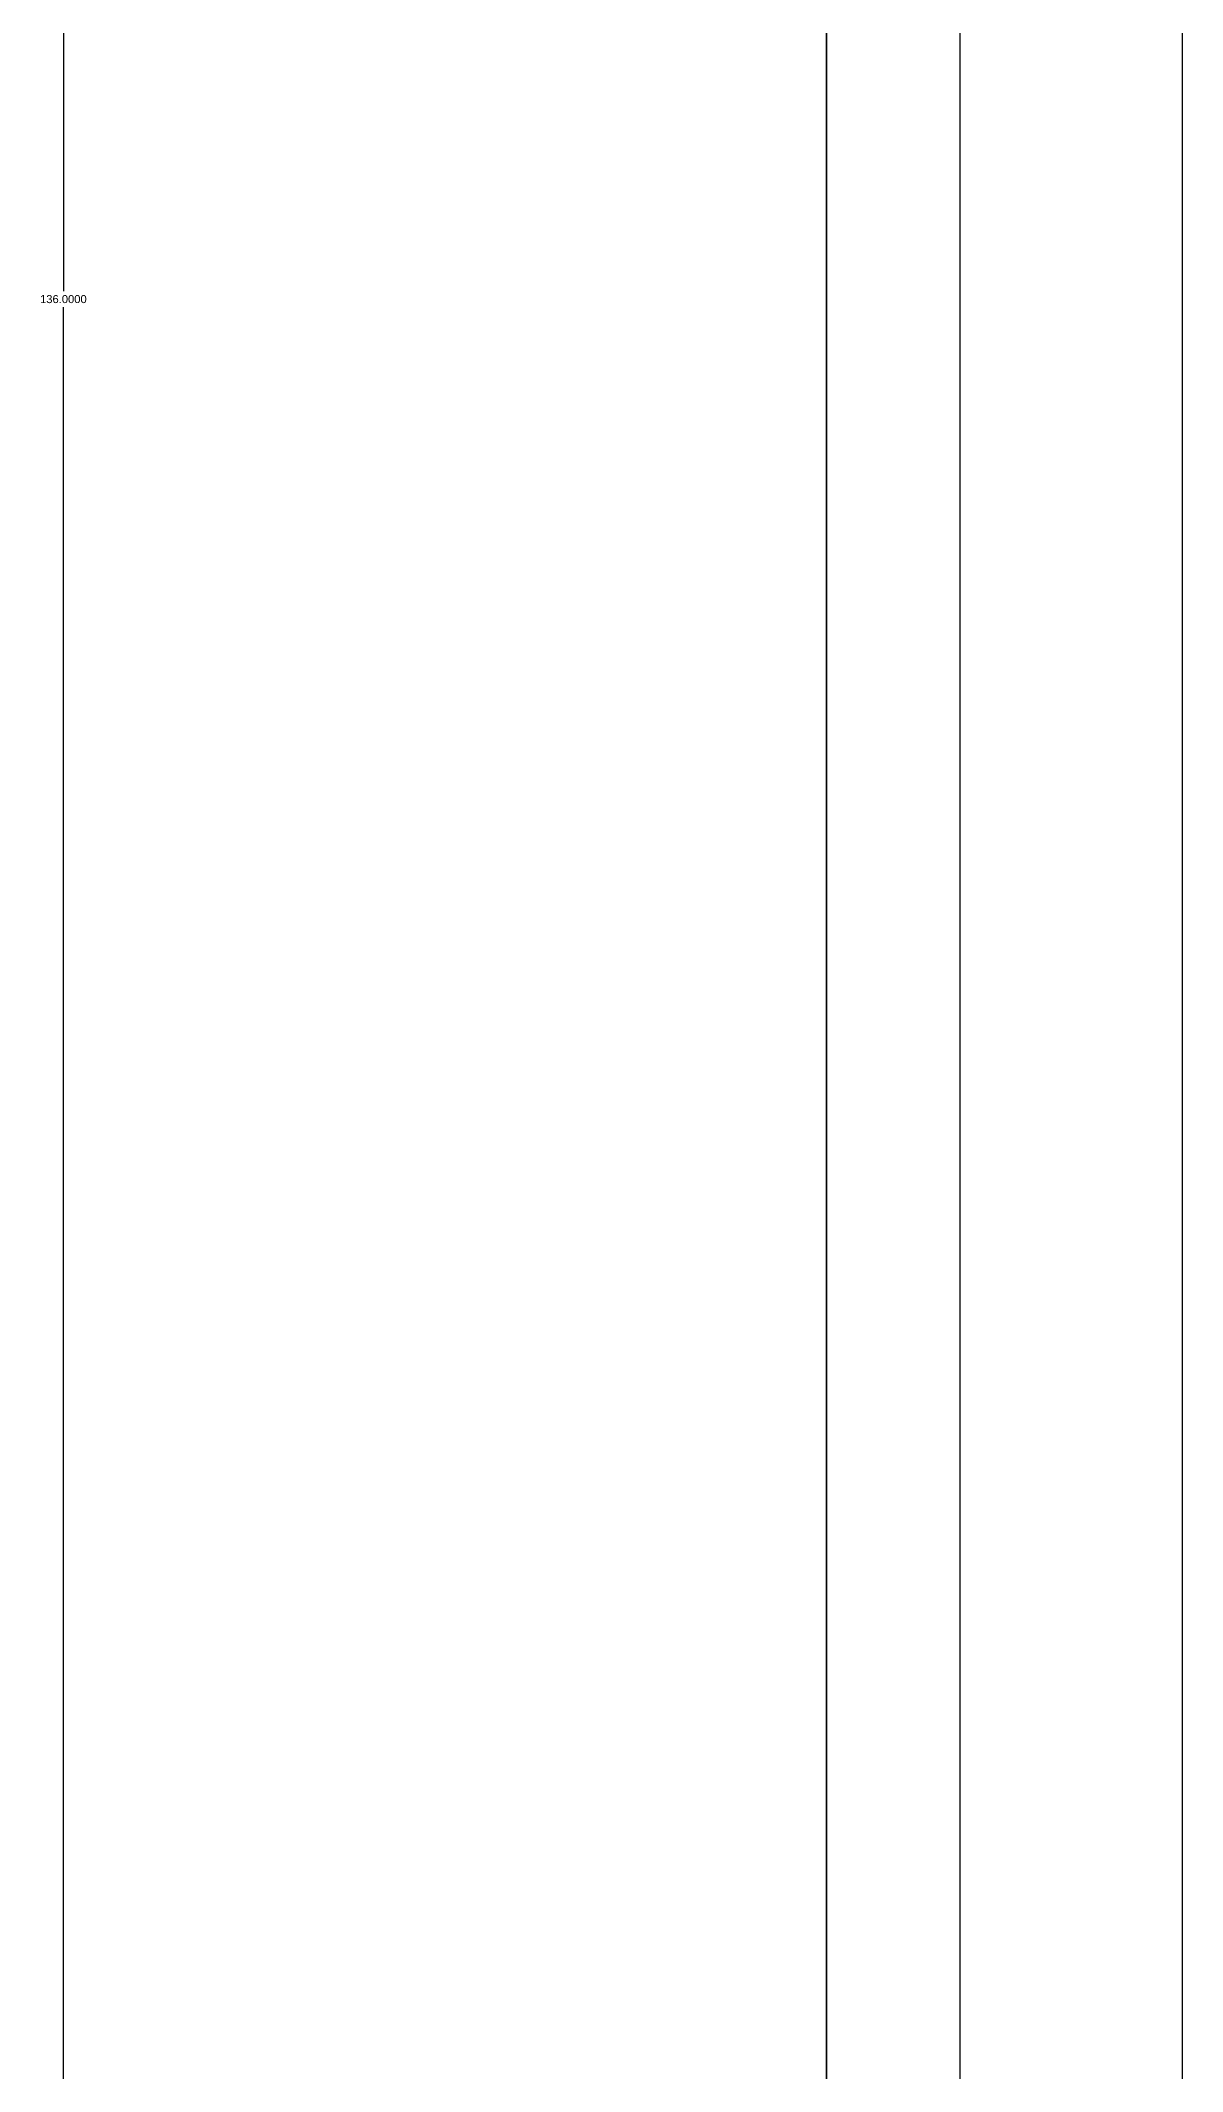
# Model space of a CAD drawing. Extents: x -26 to 0, y -12 to 160.
# Drawn here: x -25.67 to 0, y 28.14 to 73.81 of the extents above; entities that cross this region are included whole.
import ezdxf

# ---------------------------------------------------------------- set-up
doc = ezdxf.new("R2010")
doc.units = 0
doc.header["$MEASUREMENT"] = 0
doc.layers.get('0').update_dxf_attribs({"linetype": 'CONTINUOUS'})
doc.layers.get('Defpoints').update_dxf_attribs({"linetype": 'CONTINUOUS'})
doc.styles.get("Standard").update_dxf_attribs({"font": 'arial.ttf'})
doc.dimstyles.get("Standard").update_dxf_attribs({"dimtxt": 0.18, "dimasz": 0.18, "dimexe": 0.18, "dimexo": 0.0625, "dimgap": 0.09, "dimtad": 0, "dimtih": 1, "dimtoh": 1, "dimdec": 4, "dimzin": 0, "dimdsep": 46, "dimtxsty": 'STANDARD', "dimcen": 0.09, "dimadec": 0, "dimazin": 0, "dimtfac": 1, "dimtdec": 4, "dimtofl": 0, "dimtmove": 0, "dimatfit": 3, "dimfxl": 1, "dimtolj": 1, "dimtzin": 0, "dimarcsym": 0})

# ---------------------------------------------------------------- blocks, each defined once
blk = doc.blocks.new('DIFFERENCE001')
at = {"color": 0}
for p, q in [((-8, -6.975), (-8, 142.975)), ((-5, -6.975), (-5, 142.975)), ((-8, 130.6), (-8, 5.4)), ((0, 5.4), (0, 130.6)), ((-8, 72.956), (-8, 73)), ((-8, 72.956), (-8, 73)), ((-8, 73), (-8, 73)), ((-8, 73), (-8, 73)), ((-8, 72.827), (-8, 72.956)), ((-8, 72.827), (-8, 72.956)), ((-8, 72.956), (-8, 72.956)), ((-8, 72.956), (-8, 72.956)), ((-8, 72.618), (-8, 72.827)), ((-8, 72.618), (-8, 72.827)), ((-8, 72.827), (-8, 72.827)), ((-8, 72.827), (-8, 72.827)), ((-8, 72.338), (-8, 72.618)), ((-8, 72.338), (-8, 72.618)), ((-8, 72.618), (-8, 72.618)), ((-8, 72.618), (-8, 72.618)), ((-8, 72), (-8, 72.338)), ((-8, 72), (-8, 72.338)), ((-8, 72.338), (-8, 72.338)), ((-8, 72.338), (-8, 72.338)), ((-8, 71.618), (-8, 72)), ((-8, 71.618), (-8, 72)), ((-8, 72), (-8, 72)), ((-8, 72), (-8, 72)), ((-8, 71.209), (-8, 71.618)), ((-8, 71.209), (-8, 71.618)), ((-8, 71.618), (-8, 71.618)), ((-8, 71.618), (-8, 71.618)), ((-8, 70.791), (-8, 71.209)), ((-8, 70.791), (-8, 71.209)), ((-8, 71.209), (-8, 71.209)), ((-8, 71.209), (-8, 71.209)), ((-8, 70.382), (-8, 70.791)), ((-8, 70.382), (-8, 70.791)), ((-8, 70.791), (-8, 70.791)), ((-8, 70.791), (-8, 70.791)), ((-8, 70), (-8, 70.382)), ((-8, 70), (-8, 70.382)), ((-8, 70.382), (-8, 70.382)), ((-8, 70.382), (-8, 70.382)), ((-8, 69.662), (-8, 70)), ((-8, 69.662), (-8, 70)), ((-8, 70), (-8, 70)), ((-8, 70), (-8, 70)), ((-8, 69.382), (-8, 69.662)), ((-8, 69.382), (-8, 69.662)), ((-8, 69.662), (-8, 69.662)), ((-8, 69.662), (-8, 69.662)), ((-8, 69.173), (-8, 69.382)), ((-8, 69.173), (-8, 69.382)), ((-8, 69.382), (-8, 69.382)), ((-8, 69.382), (-8, 69.382)), ((-8, 69.044), (-8, 69.173)), ((-8, 69.044), (-8, 69.173)), ((-8, 69.173), (-8, 69.173)), ((-8, 69.173), (-8, 69.173)), ((-8, 69), (-8, 69.044)), ((-8, 69), (-8, 69.044)), ((-8, 69.044), (-8, 69.044)), ((-8, 69.044), (-8, 69.044)), ((-8, 69), (-8, 69)), ((-8, 69), (-8, 69)), ((-8, 64.956), (-8, 65)), ((-8, 64.956), (-8, 65)), ((-8, 65), (-8, 65)), ((-8, 65), (-8, 65)), ((-8, 64.827), (-8, 64.956)), ((-8, 64.827), (-8, 64.956)), ((-8, 64.956), (-8, 64.956)), ((-8, 64.956), (-8, 64.956)), ((-8, 64.618), (-8, 64.827)), ((-8, 64.618), (-8, 64.827)), ((-8, 64.827), (-8, 64.827)), ((-8, 64.827), (-8, 64.827)), ((-8, 64.338), (-8, 64.618)), ((-8, 64.338), (-8, 64.618)), ((-8, 64.618), (-8, 64.618)), ((-8, 64.618), (-8, 64.618)), ((-8, 64), (-8, 64.338)), ((-8, 64), (-8, 64.338)), ((-8, 64.338), (-8, 64.338)), ((-8, 64.338), (-8, 64.338)), ((-8, 63.618), (-8, 64)), ((-8, 63.618), (-8, 64)), ((-8, 64), (-8, 64)), ((-8, 64), (-8, 64)), ((-8, 63.209), (-8, 63.618)), ((-8, 63.209), (-8, 63.618)), ((-8, 63.618), (-8, 63.618)), ((-8, 63.618), (-8, 63.618)), ((-8, 62.791), (-8, 63.209)), ((-8, 62.791), (-8, 63.209)), ((-8, 63.209), (-8, 63.209)), ((-8, 63.209), (-8, 63.209)), ((-8, 62.382), (-8, 62.791)), ((-8, 62.382), (-8, 62.791)), ((-8, 62.791), (-8, 62.791)), ((-8, 62.791), (-8, 62.791)), ((-8, 62), (-8, 62.382)), ((-8, 62), (-8, 62.382)), ((-8, 62.382), (-8, 62.382)), ((-8, 62.382), (-8, 62.382)), ((-8, 61.662), (-8, 62)), ((-8, 61.662), (-8, 62)), ((-8, 62), (-8, 62)), ((-8, 62), (-8, 62)), ((-8, 61.382), (-8, 61.662)), ((-8, 61.382), (-8, 61.662)), ((-8, 61.662), (-8, 61.662)), ((-8, 61.662), (-8, 61.662)), ((-8, 61.173), (-8, 61.382)), ((-8, 61.173), (-8, 61.382)), ((-8, 61.382), (-8, 61.382)), ((-8, 61.382), (-8, 61.382)), ((-8, 61.044), (-8, 61.173)), ((-8, 61.044), (-8, 61.173)), ((-8, 61.173), (-8, 61.173)), ((-8, 61.173), (-8, 61.173)), ((-8, 61), (-8, 61.044)), ((-8, 61), (-8, 61.044)), ((-8, 61.044), (-8, 61.044)), ((-8, 61.044), (-8, 61.044)), ((-8, 61), (-8, 61)), ((-8, 61), (-8, 61)), ((-8, 56.956), (-8, 57)), ((-8, 56.956), (-8, 57)), ((-8, 57), (-8, 57)), ((-8, 57), (-8, 57)), ((-8, 56.827), (-8, 56.956)), ((-8, 56.827), (-8, 56.956)), ((-8, 56.956), (-8, 56.956)), ((-8, 56.956), (-8, 56.956)), ((-8, 56.618), (-8, 56.827)), ((-8, 56.618), (-8, 56.827)), ((-8, 56.827), (-8, 56.827)), ((-8, 56.827), (-8, 56.827)), ((-8, 56.338), (-8, 56.618)), ((-8, 56.338), (-8, 56.618)), ((-8, 56.618), (-8, 56.618)), ((-8, 56.618), (-8, 56.618)), ((-8, 56), (-8, 56.338)), ((-8, 56), (-8, 56.338)), ((-8, 56.338), (-8, 56.338)), ((-8, 56.338), (-8, 56.338)), ((-8, 55.618), (-8, 56)), ((-8, 55.618), (-8, 56)), ((-8, 56), (-8, 56)), ((-8, 56), (-8, 56)), ((-8, 55.209), (-8, 55.618)), ((-8, 55.209), (-8, 55.618)), ((-8, 55.618), (-8, 55.618)), ((-8, 55.618), (-8, 55.618)), ((-8, 54.791), (-8, 55.209)), ((-8, 54.791), (-8, 55.209)), ((-8, 55.209), (-8, 55.209)), ((-8, 55.209), (-8, 55.209)), ((-8, 54.382), (-8, 54.791)), ((-8, 54.382), (-8, 54.791)), ((-8, 54.791), (-8, 54.791)), ((-8, 54.791), (-8, 54.791)), ((-8, 54), (-8, 54.382)), ((-8, 54), (-8, 54.382)), ((-8, 54.382), (-8, 54.382)), ((-8, 54.382), (-8, 54.382)), ((-8, 53.662), (-8, 54)), ((-8, 53.662), (-8, 54)), ((-8, 54), (-8, 54)), ((-8, 54), (-8, 54)), ((-8, 53.382), (-8, 53.662)), ((-8, 53.382), (-8, 53.662)), ((-8, 53.662), (-8, 53.662)), ((-8, 53.662), (-8, 53.662)), ((-8, 53.173), (-8, 53.382)), ((-8, 53.173), (-8, 53.382)), ((-8, 53.382), (-8, 53.382)), ((-8, 53.382), (-8, 53.382)), ((-8, 53.044), (-8, 53.173)), ((-8, 53.044), (-8, 53.173)), ((-8, 53.173), (-8, 53.173)), ((-8, 53.173), (-8, 53.173)), ((-8, 53), (-8, 53.044)), ((-8, 53), (-8, 53.044)), ((-8, 53.044), (-8, 53.044)), ((-8, 53.044), (-8, 53.044)), ((-8, 53), (-8, 53)), ((-8, 53), (-8, 53)), ((-8, 48.956), (-8, 49)), ((-8, 48.956), (-8, 49)), ((-8, 49), (-8, 49)), ((-8, 49), (-8, 49)), ((-8, 48.827), (-8, 48.956)), ((-8, 48.827), (-8, 48.956)), ((-8, 48.956), (-8, 48.956)), ((-8, 48.956), (-8, 48.956)), ((-8, 48.618), (-8, 48.827)), ((-8, 48.618), (-8, 48.827)), ((-8, 48.827), (-8, 48.827)), ((-8, 48.827), (-8, 48.827)), ((-8, 48.338), (-8, 48.618)), ((-8, 48.338), (-8, 48.618)), ((-8, 48.618), (-8, 48.618)), ((-8, 48.618), (-8, 48.618)), ((-8, 48), (-8, 48.338)), ((-8, 48), (-8, 48.338)), ((-8, 48.338), (-8, 48.338)), ((-8, 48.338), (-8, 48.338)), ((-8, 47.618), (-8, 48)), ((-8, 47.618), (-8, 48)), ((-8, 48), (-8, 48)), ((-8, 48), (-8, 48)), ((-8, 47.209), (-8, 47.618)), ((-8, 47.209), (-8, 47.618)), ((-8, 47.618), (-8, 47.618)), ((-8, 47.618), (-8, 47.618)), ((-8, 46.791), (-8, 47.209)), ((-8, 46.791), (-8, 47.209)), ((-8, 47.209), (-8, 47.209)), ((-8, 47.209), (-8, 47.209)), ((-8, 46.382), (-8, 46.791)), ((-8, 46.382), (-8, 46.791)), ((-8, 46.791), (-8, 46.791)), ((-8, 46.791), (-8, 46.791)), ((-8, 46), (-8, 46.382)), ((-8, 46), (-8, 46.382)), ((-8, 46.382), (-8, 46.382)), ((-8, 46.382), (-8, 46.382)), ((-8, 45.662), (-8, 46)), ((-8, 45.662), (-8, 46)), ((-8, 46), (-8, 46)), ((-8, 46), (-8, 46)), ((-8, 45.382), (-8, 45.662)), ((-8, 45.382), (-8, 45.662)), ((-8, 45.662), (-8, 45.662)), ((-8, 45.662), (-8, 45.662)), ((-8, 45.173), (-8, 45.382)), ((-8, 45.173), (-8, 45.382)), ((-8, 45.382), (-8, 45.382)), ((-8, 45.382), (-8, 45.382)), ((-8, 45.044), (-8, 45.173)), ((-8, 45.044), (-8, 45.173)), ((-8, 45.173), (-8, 45.173)), ((-8, 45.173), (-8, 45.173)), ((-8, 45), (-8, 45.044)), ((-8, 45), (-8, 45.044)), ((-8, 45.044), (-8, 45.044)), ((-8, 45.044), (-8, 45.044)), ((-8, 45), (-8, 45)), ((-8, 45), (-8, 45)), ((-8, 40.956), (-8, 41)), ((-8, 40.956), (-8, 41)), ((-8, 41), (-8, 41)), ((-8, 41), (-8, 41)), ((-8, 40.827), (-8, 40.956)), ((-8, 40.827), (-8, 40.956)), ((-8, 40.956), (-8, 40.956)), ((-8, 40.956), (-8, 40.956)), ((-8, 40.618), (-8, 40.827)), ((-8, 40.618), (-8, 40.827)), ((-8, 40.827), (-8, 40.827)), ((-8, 40.827), (-8, 40.827)), ((-8, 40.338), (-8, 40.618)), ((-8, 40.338), (-8, 40.618)), ((-8, 40.618), (-8, 40.618)), ((-8, 40.618), (-8, 40.618)), ((-8, 40), (-8, 40.338)), ((-8, 40), (-8, 40.338)), ((-8, 40.338), (-8, 40.338)), ((-8, 40.338), (-8, 40.338)), ((-8, 39.618), (-8, 40)), ((-8, 39.618), (-8, 40)), ((-8, 40), (-8, 40)), ((-8, 40), (-8, 40)), ((-8, 39.209), (-8, 39.618)), ((-8, 39.209), (-8, 39.618)), ((-8, 39.618), (-8, 39.618)), ((-8, 39.618), (-8, 39.618)), ((-8, 38.791), (-8, 39.209)), ((-8, 38.791), (-8, 39.209)), ((-8, 39.209), (-8, 39.209)), ((-8, 39.209), (-8, 39.209)), ((-8, 38.382), (-8, 38.791)), ((-8, 38.382), (-8, 38.791)), ((-8, 38.791), (-8, 38.791)), ((-8, 38.791), (-8, 38.791)), ((-8, 38), (-8, 38.382)), ((-8, 38), (-8, 38.382)), ((-8, 38.382), (-8, 38.382)), ((-8, 38.382), (-8, 38.382)), ((-8, 37.662), (-8, 38)), ((-8, 37.662), (-8, 38)), ((-8, 38), (-8, 38)), ((-8, 38), (-8, 38)), ((-8, 37.382), (-8, 37.662)), ((-8, 37.382), (-8, 37.662)), ((-8, 37.662), (-8, 37.662)), ((-8, 37.662), (-8, 37.662)), ((-8, 37.173), (-8, 37.382)), ((-8, 37.173), (-8, 37.382)), ((-8, 37.382), (-8, 37.382)), ((-8, 37.382), (-8, 37.382)), ((-8, 37.044), (-8, 37.173)), ((-8, 37.044), (-8, 37.173)), ((-8, 37.173), (-8, 37.173)), ((-8, 37.173), (-8, 37.173)), ((-8, 37), (-8, 37.044)), ((-8, 37), (-8, 37.044)), ((-8, 37.044), (-8, 37.044)), ((-8, 37.044), (-8, 37.044)), ((-8, 37), (-8, 37)), ((-8, 37), (-8, 37)), ((-8, 32.956), (-8, 33)), ((-8, 32.956), (-8, 33)), ((-8, 33), (-8, 33)), ((-8, 33), (-8, 33)), ((-8, 32.827), (-8, 32.956)), ((-8, 32.827), (-8, 32.956)), ((-8, 32.956), (-8, 32.956)), ((-8, 32.956), (-8, 32.956)), ((-8, 32.618), (-8, 32.827)), ((-8, 32.618), (-8, 32.827)), ((-8, 32.827), (-8, 32.827)), ((-8, 32.827), (-8, 32.827)), ((-8, 32.338), (-8, 32.618)), ((-8, 32.338), (-8, 32.618)), ((-8, 32.618), (-8, 32.618)), ((-8, 32.618), (-8, 32.618)), ((-8, 32), (-8, 32.338)), ((-8, 32), (-8, 32.338)), ((-8, 32.338), (-8, 32.338)), ((-8, 32.338), (-8, 32.338)), ((-8, 31.618), (-8, 32)), ((-8, 31.618), (-8, 32)), ((-8, 32), (-8, 32)), ((-8, 32), (-8, 32)), ((-8, 31.209), (-8, 31.618)), ((-8, 31.209), (-8, 31.618)), ((-8, 31.618), (-8, 31.618)), ((-8, 31.618), (-8, 31.618)), ((-8, 30.791), (-8, 31.209)), ((-8, 30.791), (-8, 31.209)), ((-8, 31.209), (-8, 31.209)), ((-8, 31.209), (-8, 31.209)), ((-8, 30.382), (-8, 30.791)), ((-8, 30.382), (-8, 30.791)), ((-8, 30.791), (-8, 30.791)), ((-8, 30.791), (-8, 30.791)), ((-8, 30), (-8, 30.382)), ((-8, 30), (-8, 30.382)), ((-8, 30.382), (-8, 30.382)), ((-8, 30.382), (-8, 30.382)), ((-8, 29.662), (-8, 30)), ((-8, 29.662), (-8, 30)), ((-8, 30), (-8, 30)), ((-8, 30), (-8, 30)), ((-8, 29.382), (-8, 29.662)), ((-8, 29.382), (-8, 29.662)), ((-8, 29.662), (-8, 29.662)), ((-8, 29.662), (-8, 29.662)), ((-8, 29.173), (-8, 29.382)), ((-8, 29.173), (-8, 29.382)), ((-8, 29.382), (-8, 29.382)), ((-8, 29.382), (-8, 29.382)), ((-8, 29.044), (-8, 29.173)), ((-8, 29.044), (-8, 29.173)), ((-8, 29.173), (-8, 29.173)), ((-8, 29.173), (-8, 29.173)), ((-8, 29), (-8, 29.044)), ((-8, 29), (-8, 29.044)), ((-8, 29.044), (-8, 29.044)), ((-8, 29.044), (-8, 29.044)), ((-8, 29), (-8, 29)), ((-8, 29), (-8, 29))]:
    blk.add_line(p, q, dxfattribs=at)
blk = doc.blocks.new('*D11')
at = {"color": 0, "linetype": 'Continuous', "lineweight": -2, "transparency": 16777216}
for p, q in [((-5.062, 136), (-25.341, 136)), ((-25.161, 135.82), (-25.161, 68.182)), ((-25.161, 0.18), (-25.161, 67.818)), ((-5.062, 0), (-25.341, 0))]:
    blk.add_line(p, q, dxfattribs=at)
at = {"color": 0, "linetype": 'Continuous', "transparency": 16777216}
for points in [[(-25.191, 135.82), (-25.131, 135.82), (-25.161, 136)], [(-25.191, 0.18), (-25.131, 0.18), (-25.161, 0)]]:
    blk.add_solid(points, dxfattribs=at)
at = {"layer": 'Defpoints', "color": 0, "linetype": 'Continuous', "transparency": 16777216}
for p in [(-5, 136), (-5, 0), (-25.161, 0)]:
    blk.add_point(p, dxfattribs=at)
at = {"color": 0, "linetype": 'Continuous', "transparency": 16777216, "insert": (-25.161, 68), "char_height": 0.18, "attachment_point": 5}
blk.add_mtext('\\A1;136.0000', dxfattribs=at)

msp = doc.modelspace()

# ---------------------------------------------------------------- block references
at = {"color": 0}
msp.add_blockref('DIFFERENCE001', (0, 0), dxfattribs=at)

# ---------------------------------------------------------------- dimensions: what is measured, and where the dimension line sits
at = {"linetype": 'Continuous'}
dim = msp.add_linear_dim(base=(-25.1612, 0), p1=(-5, 136), p2=(-5, 0), angle=90, dimstyle='Standard', dxfattribs=at)
dim.commit()
dim.dimension.update_dxf_attribs({"geometry": '*D11', "text_midpoint": (-25.1612, 68)})

doc.saveas('drawing.dxf')
